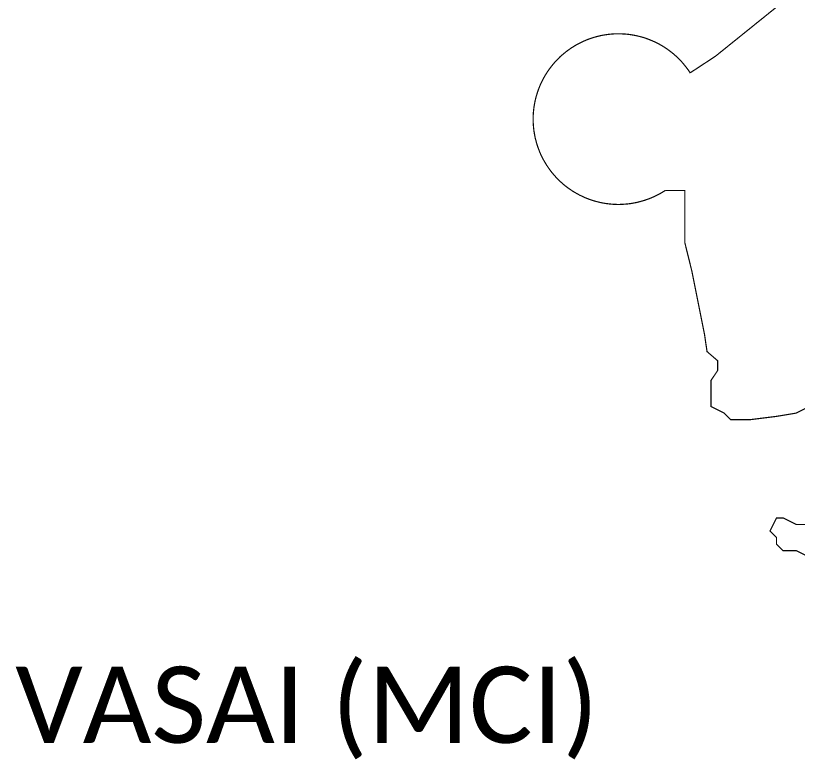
# Model space of a CAD drawing. Header units: metres. Extents: x 267705 to 271120, y 2138217 to 2142119.
# Drawn here: x 268553 to 269872, y 2139534 to 2140788 of the extents above; entities that cross this region are included whole.
import ezdxf

# ---------------------------------------------------------------- set-up
doc = ezdxf.new("R2010")
doc.units = ezdxf.units.M
doc.layers.add('VILLAGE NAME', color=250, linetype='Continuous')
doc.styles.get("Standard").update_dxf_attribs({"font": 'simplex.shx'})

msp = doc.modelspace()

# ---------------------------------------------------------------- linework, layer by layer
at = {"color": 6, "const_width": 2, "flags": 128}
for points in [[(269837, 2140802.8), (269758.6, 2140739.7), (269733.9, 2140719.8), (269691.2, 2140691.8)], [(269521.6, 2140749.3), (269519.6, 2140748.5), (269518.4, 2140748.1), (269517.7, 2140747.8), (269516.3, 2140747.3), (269515.4, 2140746.9), (269514.2, 2140746.4), (269513.4, 2140746), (269512.4, 2140745.6), (269511.9, 2140745.4), (269511, 2140745), (269510.4, 2140744.7), (269508, 2140743.6), (269506.4, 2140742.8), (269504.5, 2140741.8), (269502.7, 2140740.9), (269500.7, 2140739.9), (269498.5, 2140738.6), (269496.5, 2140737.5), (269494.6, 2140736.2), (269492.9, 2140735.2), (269491.9, 2140734.6), (269489.9, 2140733.3), (269487.7, 2140731.7), (269485.5, 2140730.2), (269485.4, 2140730.1), (269485.3, 2140730), (269485.2, 2140729.9), (269485, 2140729.8), (269484.9, 2140729.7), (269484.8, 2140729.6), (269484.8, 2140729.6), (269484.8, 2140729.6), (269484.8, 2140729.6), (269484.7, 2140729.6), (269484.7, 2140729.6), (269484.7, 2140729.6), (269484.7, 2140729.6), (269484.6, 2140729.5), (269484.6, 2140729.5), (269484.6, 2140729.5), (269484.5, 2140729.5), (269484.5, 2140729.5), (269484.5, 2140729.4), (269484.5, 2140729.4), (269484.4, 2140729.4), (269484.4, 2140729.4), (269484.4, 2140729.4), (269484.4, 2140729.4), (269484.4, 2140729.3), (269482.4, 2140727.9), (269479.6, 2140725.6), (269478.4, 2140724.7), (269477.1, 2140723.5), (269476.1, 2140722.7), (269475.3, 2140722), (269474.4, 2140721.3), (269473.4, 2140720.3), (269472.6, 2140719.6), (269472.5, 2140719.5), (269472.4, 2140719.4), (269472.3, 2140719.3), (269472.2, 2140719.2), (269472.1, 2140719.1), (269472.1, 2140719.1), (269472.1, 2140719.1), (269472, 2140719.1), (269472, 2140719), (269472, 2140719), (269472, 2140719), (269471.9, 2140719), (269471.9, 2140719), (269471.9, 2140718.9), (269471.9, 2140718.9), (269471.9, 2140718.9), (269471.9, 2140718.9), (269471.9, 2140718.9), (269471.9, 2140718.9), (269471.9, 2140718.9), (269471.9, 2140718.9), (269471.9, 2140718.9), (269471.9, 2140718.9), (269471.9, 2140718.9), (269471.8, 2140718.9), (269471.8, 2140718.9), (269471.8, 2140718.9), (269471.8, 2140718.9), (269471.8, 2140718.9), (269471.8, 2140718.9), (269471.8, 2140718.9), (269471.8, 2140718.9), (269471.8, 2140718.9), (269471.8, 2140718.9), (269471.8, 2140718.9), (269471.8, 2140718.9), (269471.8, 2140718.8), (269471.8, 2140718.8), (269471.8, 2140718.8), (269471.8, 2140718.8), (269471.8, 2140718.8), (269471.8, 2140718.8), (269471.8, 2140718.8), (269471.7, 2140718.8), (269471.7, 2140718.8), (269471.7, 2140718.7), (269471.5, 2140718.6), (269471.4, 2140718.5), (269471.1, 2140718.1), (269471, 2140718.1), (269470.3, 2140717.4), (269469.6, 2140716.8), (269469.4, 2140716.5), (269469.1, 2140716.2), (269468.8, 2140716), (269468.5, 2140715.7), (269466, 2140713.1), (269464.8, 2140711.8), (269464, 2140710.9), (269462.9, 2140709.7), (269461.5, 2140708.2), (269460.9, 2140707.4), (269460.2, 2140706.6), (269459.3, 2140705.5), (269458.3, 2140704.3), (269458.2, 2140704.1), (269458.1, 2140704), (269458, 2140703.9), (269457.9, 2140703.8), (269457.8, 2140703.6), (269457.6, 2140703.5), (269457.5, 2140703.4), (269457.4, 2140703.2), (269456.9, 2140702.6), (269456.6, 2140702.2), (269456.3, 2140701.8), (269456.1, 2140701.5), (269455.8, 2140701.1), (269454.5, 2140699.4), (269453.5, 2140698.1), (269452.7, 2140696.9), (269451.7, 2140695.5), (269450.9, 2140694.4), (269450.1, 2140693.1), (269448.9, 2140691.3), (269447.6, 2140689.3), (269444.8, 2140684.5), (269443.6, 2140682.2), (269442.6, 2140680.3), (269441.6, 2140678.4), (269440.8, 2140676.8), (269439.4, 2140673.9), (269438.2, 2140671.3), (269437.1, 2140668.6), (269436.2, 2140666.4), (269435.1, 2140663.4), (269433.8, 2140659.7), (269432.7, 2140656.2), (269432, 2140654.1), (269431.5, 2140652.4), (269431.1, 2140650.8), (269430.7, 2140649.2), (269430.3, 2140647.8), (269430.1, 2140646.6), (269429.7, 2140645.3), (269429.4, 2140643.9), (269429.2, 2140642.8), (269429.1, 2140642), (269428.9, 2140641.3), (269428.7, 2140640.3), (269428.6, 2140639.4), (269428.4, 2140638.6), (269428.2, 2140637.7), (269428.1, 2140636.8), (269428, 2140635.8), (269427.8, 2140635), (269427.7, 2140634.1), (269427.6, 2140633.3), (269427.4, 2140632.2), (269427.3, 2140630.9), (269427.2, 2140630.2), (269427.1, 2140629.2), (269426.9, 2140627.7), (269426.8, 2140626.8), (269426.8, 2140626.1), (269426.7, 2140625.5), (269426.7, 2140624.5), (269426.6, 2140623.5), (269426.5, 2140622.4), (269426.4, 2140621.2), (269426.4, 2140620.3), (269426.4, 2140619.4), (269426.3, 2140618.5), (269426.3, 2140617.8), (269426.3, 2140617.1), (269426.3, 2140616.7), (269426.3, 2140616.2), (269426.3, 2140615.8), (269426.3, 2140615.4), (269426.3, 2140614.8), (269426.3, 2140614), (269426.3, 2140613.4), (269426.3, 2140612.7), (269426.3, 2140612), (269426.3, 2140611.5), (269426.3, 2140609.2), (269426.4, 2140608.2), (269426.4, 2140607.6), (269426.4, 2140606.8), (269426.5, 2140606), (269426.5, 2140605.4), (269426.5, 2140604.9), (269426.8, 2140601.3), (269427, 2140599), (269427.3, 2140596.7), (269427.5, 2140594.7), (269427.8, 2140592.4), (269428, 2140591.7), (269428, 2140591.3), (269428.1, 2140591), (269428.1, 2140590.7), (269428.2, 2140590.4), (269428.2, 2140590.3), (269428.2, 2140590.3), (269428.2, 2140590.2), (269428.2, 2140590.1), (269428.2, 2140589.9), (269428.3, 2140589.8), (269428.3, 2140589.7), (269428.3, 2140589.7), (269428.3, 2140589.6), (269428.3, 2140589.5), (269428.3, 2140589.4), (269428.4, 2140589.2), (269428.4, 2140589.1), (269428.4, 2140589), (269428.4, 2140588.9), (269428.4, 2140588.9), (269428.4, 2140588.8), (269428.5, 2140588.6), (269428.5, 2140588.5), (269428.5, 2140588.3), (269428.6, 2140588.1), (269428.6, 2140588), (269428.6, 2140587.7), (269428.7, 2140587.6), (269428.7, 2140587.5), (269428.7, 2140587.3), (269428.7, 2140587.2), (269428.9, 2140586.5), (269429, 2140585.9), (269429, 2140585.7), (269429.1, 2140585.5), (269429.3, 2140584.4), (269429.3, 2140584.2), (269429.4, 2140584), (269429.4, 2140583.8), (269429.7, 2140582.4), (269429.8, 2140581.9), (269429.9, 2140581.4), (269430, 2140580.9), (269430.1, 2140580.6), (269430.2, 2140580.5), (269430.2, 2140580.4), (269430.2, 2140580.3), (269430.2, 2140580.3), (269430.2, 2140580.3), (269430.2, 2140580.2), (269430.2, 2140580.2), (269430.2, 2140580.2), (269430.2, 2140580.2), (269430.2, 2140580.2), (269430.2, 2140580.2), (269430.2, 2140580.2), (269430.2, 2140580.2), (269430.2, 2140580.2), (269430.2, 2140580.2), (269430.2, 2140580.2), (269430.2, 2140580.2), (269430.2, 2140580.2), (269430.2, 2140580.2), (269430.2, 2140580.2), (269430.2, 2140580.1), (269430.2, 2140580.1), (269430.2, 2140580.1), (269430.2, 2140580.1), (269430.2, 2140580.1), (269430.2, 2140580.1), (269430.2, 2140580.1), (269430.2, 2140580.1), (269430.2, 2140580.1), (269430.2, 2140580.1), (269430.2, 2140580.1), (269430.2, 2140580.1), (269430.2, 2140580.1), (269430.2, 2140580.1), (269430.2, 2140580.1), (269430.2, 2140580.1), (269430.2, 2140580.1), (269430.2, 2140580.1), (269430.2, 2140580.1), (269430.2, 2140580.1), (269430.3, 2140580.1), (269430.3, 2140580.1), (269430.3, 2140580.1), (269430.3, 2140580.1), (269430.3, 2140580.1), (269430.3, 2140580.1), (269430.3, 2140580.1), (269430.3, 2140580.1), (269430.3, 2140580.1), (269430.3, 2140580.1), (269430.3, 2140580.1), (269430.3, 2140580.1), (269430.3, 2140580.1), (269430.3, 2140580.1), (269430.3, 2140580.1), (269430.3, 2140580.1), (269430.3, 2140580), (269430.3, 2140580), (269430.3, 2140580), (269430.3, 2140580), (269430.3, 2140580), (269430.3, 2140580), (269430.3, 2140580), (269430.3, 2140580), (269430.3, 2140580), (269430.3, 2140580), (269430.3, 2140580), (269430.3, 2140580), (269430.3, 2140580), (269430.3, 2140580), (269430.3, 2140580), (269430.3, 2140580), (269430.3, 2140580), (269430.3, 2140580), (269430.3, 2140580), (269430.3, 2140580), (269430.3, 2140580), (269430.3, 2140580), (269430.3, 2140580), (269430.3, 2140580), (269430.3, 2140580), (269430.3, 2140580), (269430.3, 2140580), (269430.3, 2140580), (269430.3, 2140580), (269430.3, 2140580), (269430.3, 2140580), (269430.3, 2140580), (269430.3, 2140580), (269430.3, 2140580), (269430.3, 2140580), (269430.3, 2140580), (269430.3, 2140580), (269430.3, 2140580), (269430.3, 2140580), (269430.3, 2140580), (269430.3, 2140580), (269430.3, 2140580), (269430.3, 2140579.9), (269430.3, 2140579.8), (269430.7, 2140578.3), (269431.3, 2140576.2), (269431.7, 2140574.6), (269432, 2140573.4), (269432.4, 2140572.3), (269432.8, 2140570.8), (269433.5, 2140568.7), (269434.2, 2140566.6), (269434.8, 2140564.8), (269435.7, 2140562.5), (269436.6, 2140560.2), (269437.3, 2140558.4), (269438.2, 2140556.4), (269438.6, 2140555.3), (269440.3, 2140551.7), (269441.8, 2140548.6), (269443, 2140546.3), (269444.8, 2140543.1), (269447.1, 2140539.2), (269448.3, 2140537.2), (269449.4, 2140535.5), (269450.3, 2140534.2), (269451.7, 2140532.1), (269453.2, 2140529.9), (269454.1, 2140528.7), (269455.1, 2140527.3), (269456.1, 2140526), (269457.1, 2140524.8), (269457.6, 2140524.1), (269458.2, 2140523.4), (269458.5, 2140522.9), (269464.8, 2140515.7), (269467.4, 2140513), (269468.8, 2140511.6), (269470.2, 2140510.2), (269471.6, 2140508.9), (269472.8, 2140507.8), (269474.8, 2140506), (269477.5, 2140503.6), (269479.8, 2140501.7), (269485.6, 2140497.3), (269490.7, 2140493.8), (269492.6, 2140492.5), (269495.6, 2140490.7), (269497.3, 2140489.7), (269500, 2140488.1), (269502.2, 2140486.9), (269504.9, 2140485.5), (269510.1, 2140483), (269512.3, 2140482), (269514.1, 2140481.2), (269516.4, 2140480.2), (269518.6, 2140479.4), (269520.5, 2140478.7), (269522.6, 2140477.9), (269525, 2140477.1), (269526.7, 2140476.5), (269529.8, 2140475.6), (269532.4, 2140474.9), (269536.3, 2140473.9), (269540, 2140473), (269545.3, 2140472), (269549.1, 2140471.4), (269553.6, 2140470.8), (269556.7, 2140470.5), (269560, 2140470.2), (269562.8, 2140470), (269565.6, 2140469.9), (269568.5, 2140469.8), (269572.3, 2140469.8), (269573.9, 2140469.9), (269576.2, 2140470), (269578.1, 2140470.1), (269581.3, 2140470.3), (269583.9, 2140470.5), (269586.3, 2140470.7), (269590.8, 2140471.3), (269594, 2140471.8), (269596.5, 2140472.3), (269600.4, 2140473), (269603.1, 2140473.7), (269605.7, 2140474.3), (269614.3, 2140476.8), (269619.9, 2140478.7), (269624.3, 2140480.4), (269628.7, 2140482.3), (269631.4, 2140483.5), (269636, 2140485.7), (269638.2, 2140486.9), (269639.7, 2140487.7), (269642.7, 2140489.4), (269646.4, 2140491.6), (269648.3, 2140492.9), (269649.2, 2140493.4)], [(269691.2, 2140691.8), (269691.2, 2140691.8), (269691.2, 2140691.8), (269691.2, 2140691.8), (269691.2, 2140691.8), (269691.2, 2140691.8), (269691.2, 2140691.8), (269691.1, 2140691.8), (269691.1, 2140691.9), (269691.1, 2140691.9), (269691, 2140692), (269691, 2140692.1), (269690.9, 2140692.2), (269690.8, 2140692.3), (269690.8, 2140692.4), (269690.7, 2140692.6), (269690.6, 2140692.7), (269690.5, 2140692.8), (269690.4, 2140693), (269690.3, 2140693.1), (269690.2, 2140693.3), (269690.1, 2140693.4), (269690, 2140693.6), (269689.9, 2140693.8), (269689.7, 2140694), (269689.6, 2140694.2), (269689.4, 2140694.5), (269689.2, 2140694.8), (269689.1, 2140694.9), (269689.1, 2140695), (269689, 2140695.1), (269688.9, 2140695.2), (269688, 2140696.6), (269687.6, 2140697.1), (269687, 2140697.9), (269686.5, 2140698.6), (269686, 2140699.2), (269685.7, 2140699.7), (269684.1, 2140701.8), (269682.9, 2140703.3), (269682.1, 2140704.4), (269681.3, 2140705.3), (269680.4, 2140706.4), (269679.5, 2140707.5), (269677.4, 2140709.9), (269675, 2140712.5), (269672.7, 2140714.8), (269670.2, 2140717.3), (269668.5, 2140719), (269666.1, 2140721.1), (269663.6, 2140723.3), (269662, 2140724.7), (269659.9, 2140726.4), (269657.9, 2140727.9), (269655, 2140730.1), (269651.6, 2140732.5), (269648.8, 2140734.3), (269645.6, 2140736.4), (269641.4, 2140738.9), (269636.5, 2140741.6), (269631.8, 2140743.9), (269623.9, 2140747.3), (269618.9, 2140749.2), (269614.4, 2140750.8), (269609.8, 2140752.2), (269605.4, 2140753.3), (269599.6, 2140754.7), (269593.5, 2140755.8), (269589.7, 2140756.4), (269586.6, 2140756.8), (269582.1, 2140757.2), (269575, 2140757.6), (269568.8, 2140757.7), (269561.7, 2140757.5), (269559.4, 2140757.3), (269555.1, 2140756.9), (269550.9, 2140756.4), (269547.2, 2140755.9), (269544, 2140755.3), (269540.8, 2140754.7), (269537.4, 2140753.9), (269533.4, 2140752.9), (269529.7, 2140751.9), (269526, 2140750.8), (269521.6, 2140749.3)], [(269649.2, 2140493.4), (269682.3, 2140493.4), (269682.3, 2140405.1), (269694.2, 2140356.9), (269715.5, 2140250.4), (269719.7, 2140221.6), (269737.6, 2140206.2), (269737.6, 2140189.6), (269726.5, 2140173), (269726.5, 2140128.9), (269748.6, 2140117.8), (269759.7, 2140106.8), (269792.8, 2140106.8), (269837, 2140112.3), (269870.2, 2140117.8), (269892.2, 2140128.9)], [(269892.2, 2139930), (269870.2, 2139930), (269848.1, 2139941), (269837, 2139941), (269825.9, 2139919), (269837, 2139907.9), (269837, 2139896.9), (269848.1, 2139885.8), (269870.2, 2139885.8), (269892.2, 2139874.8)]]:
    msp.add_lwpolyline(points, dxfattribs=at)

# ---------------------------------------------------------------- texts
at = {"layer": 'VILLAGE NAME', "insert": (268552.3, 2139690.1), "char_height": 128.647, "attachment_point": 1}
msp.add_mtext_dynamic_manual_height_columns('{\\fCalibri|b0|i0|c0|p34;VASAI (MCI)}', width=1072.545, gutter_width=643.2, heights=[0], dxfattribs=at)

doc.saveas('drawing.dxf')
